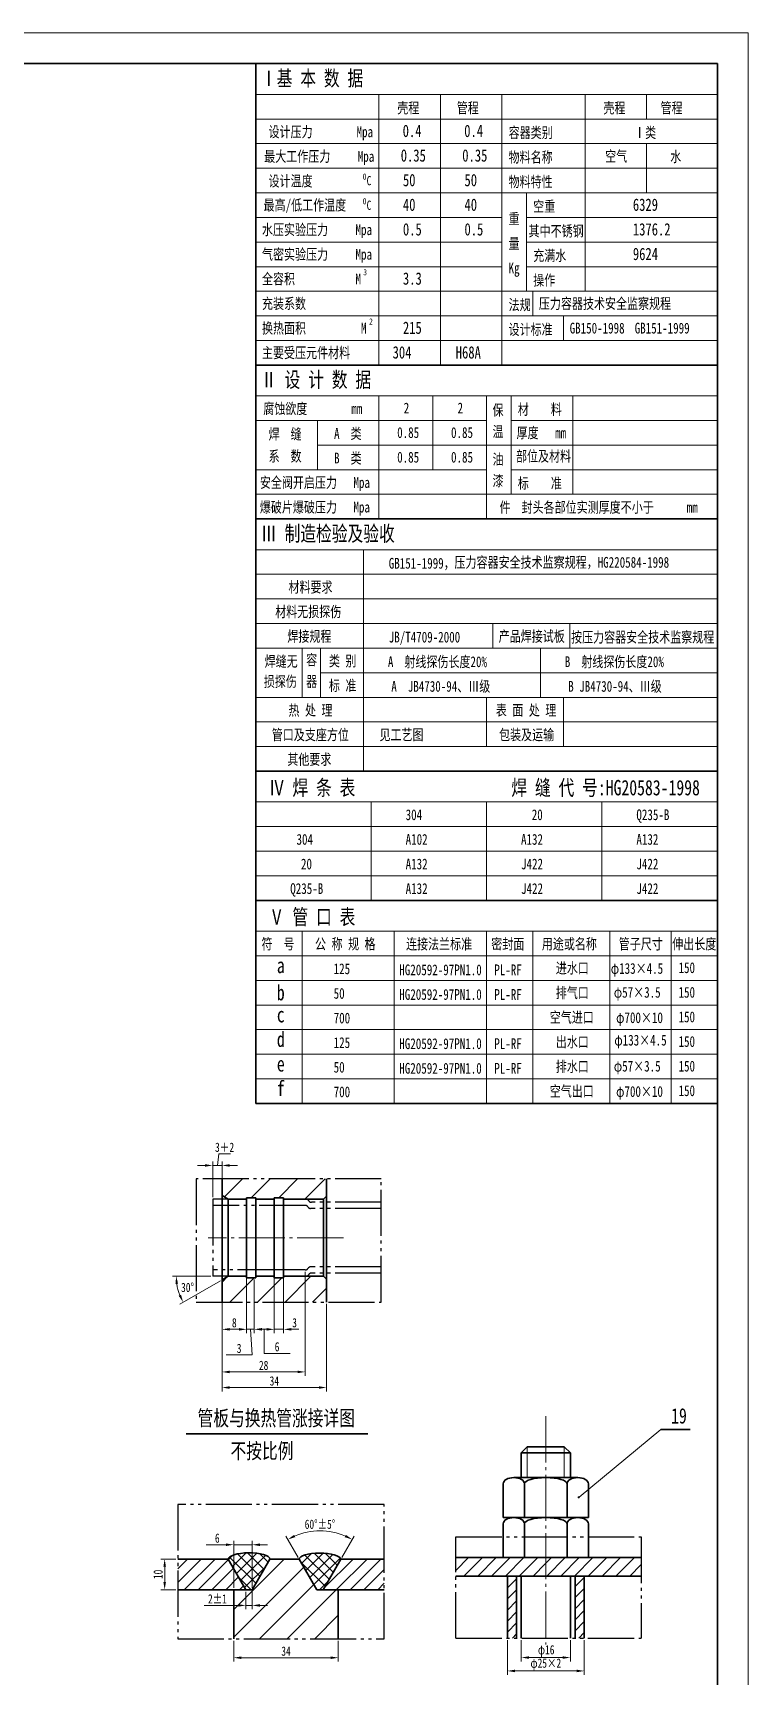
# Model space of a CAD drawing. Header units: millimetres. Extents: x 0 to 5940, y 0 to 8410.
# Drawn here: x 3615 to 5940, y 3068 to 8410 of the extents above; entities that cross this region are included whole.
import ezdxf

# ---------------------------------------------------------------- set-up
doc = ezdxf.new("R2010")
doc.units = ezdxf.units.MM
doc.header["$LTSCALE"] = 100
doc.linetypes.add('MYCENTER', pattern=[3.4, 1.5, -0.15, 0.1, -0.15, 1.5])
doc.linetypes.add('MYJX', pattern=[3.65, 1.5, -0.15, 0.1, -0.15, 0.1, -0.15, 1.5])
for name, color, linetype, lineweight in [('1', 7, 'Continuous', 35), ('2', 2, 'Continuous', 5), ('3', 3, 'MYCENTER', 5), ('6', 4, 'Continuous', 5)]:
    doc.layers.add(name, color=color, linetype=linetype, lineweight=lineweight)
doc.layers.add('5', color=6, linetype='MYJX')
doc.styles.add('HZTXT', font='SIMFANG.TTF', dxfattribs={"width": 0.75, "height": 30})
pattern_1 = [(45, (0, 352.998), (-22.45064, 22.45064), [])]
pattern_2 = [(45, (0, 388.3), (-44.9013, 44.9013), [])]

# ---------------------------------------------------------------- blocks, each defined once
blk = doc.blocks.new('BORDER')
for p, q in [((1, 1), (0, 1)), ((1, 0), (1, 1))]:
    blk.add_line(p, q)

msp = doc.modelspace()

# ---------------------------------------------------------------- hatches: boundary and pattern name
at = {"layer": '2'}
h = msp.add_hatch(dxfattribs=at)
h.set_pattern_fill('ANSI31', color=256, scale=10, style=0)
h.set_pattern_definition([(45, (0, 454.163), (-22.45064, 22.45064), [])])
h.paths.add_polyline_path([(4086.077, 3449.183), (4086.077, 3349.183), (4307.663, 3349.183), (4249.928, 3449.183)])
h.paths.add_polyline_path([(4616.55, 3449.183), (4558.815, 3349.183), (4757.271, 3349.183), (4757.271, 3449.183)])
at = {"layer": '6'}
h = msp.add_hatch(dxfattribs=at)
h.set_pattern_fill('ANSI31', color=256, scale=20, style=0)
h.set_pattern_definition(pattern_2)
h.paths.add_polyline_path([(4230.019, 4684.604), (4230.019, 4630.606), (4250.771, 4618.624), (4310.019, 4618.624), (4310.019, 4623.624), (4340.019, 4623.624), (4340.019, 4618.624), (4400.019, 4618.624), (4400.019, 4623.624), (4430.019, 4623.624), (4430.019, 4618.624), (4560.019, 4618.624), (4570.019, 4628.624), (4570.019, 4684.604)])
h = msp.add_hatch(dxfattribs=at)
h.set_pattern_fill('ANSI31', color=256, scale=20, style=0)
h.set_pattern_definition(pattern_2)
h.paths.add_polyline_path([(4570.019, 4358.624), (4560.019, 4368.624), (4430.019, 4368.624), (4430.019, 4363.624), (4400.019, 4363.624), (4400.019, 4368.624), (4340.019, 4368.624), (4340.019, 4363.624), (4310.019, 4363.624), (4310.019, 4368.624), (4250.019, 4368.624), (4250.019, 4368.19), (4230.019, 4356.643), (4230.019, 4284.342), (4570.019, 4284.342)])
h = msp.add_hatch(dxfattribs=at)
h.set_pattern_fill('ANSI37', color=256, scale=8, style=0)
h.set_pattern_definition([(45, (0, 454.163), (-17.96051, 17.96051), []), (135, (0, 454.163), (-17.96051, -17.96051), [])])
edge = h.paths.add_edge_path()
edge.add_ellipse((4318.102, 3448.423), major_axis=(-67.735, 0), ratio=0.30896489, start_angle=182.081114, end_angle=360)
edge.add_line((4250.367, 3448.423), (4307.663, 3349.183))
edge.add_line((4307.663, 3349.183), (4328.057, 3349.183))
edge.add_line((4328.057, 3349.183), (4385.792, 3449.183))
edge = h.paths.add_edge_path()
edge.add_ellipse((4548.436, 3447.689), major_axis=(-67.735, 0), ratio=0.30896489, start_angle=182.081114, end_angle=357.918886)
edge.add_line((4480.746, 3448.449), (4538.057, 3349.183))
edge.add_line((4538.057, 3349.183), (4558.815, 3349.183))
edge.add_line((4558.815, 3349.183), (4616.127, 3448.449))
h = msp.add_hatch(dxfattribs=at)
h.set_pattern_fill('ANSI31', color=256, scale=20, style=0)
h.set_pattern_definition([(45, (0, 454.16), (-44.9013, 44.9013), [])])
h.paths.add_polyline_path([(4608.057, 3189.528), (4608.057, 3349.183), (4538.057, 3349.183), (4480.322, 3449.183), (4385.792, 3449.183), (4328.057, 3349.183), (4268.057, 3349.183), (4268.057, 3189.528)])
h = msp.add_hatch(dxfattribs=at)
h.set_pattern_fill('ANSI31', color=256, scale=10, style=0)
h.set_pattern_definition(pattern_1)
h.paths.add_polyline_path([(5282.366, 3393.798), (5282.366, 3453.798), (4989.533, 3453.798), (4989.533, 3393.798)])
h = msp.add_hatch(dxfattribs=at)
h.set_pattern_fill('ANSI31', color=256, scale=10, style=0)
h.set_pattern_definition(pattern_1)
h.paths.add_polyline_path([(5592.447, 3393.798), (5592.447, 3453.798), (5282.366, 3453.798), (5282.366, 3393.798)])
h = msp.add_hatch(dxfattribs=at)
h.set_pattern_fill('ANSI31', color=256, scale=8, style=0)
h.set_pattern_definition([(45, (0, 352.998), (-17.96051, 17.96051), [])])
h.paths.add_polyline_path([(5187.366, 3393.798), (5157.366, 3393.798), (5157.366, 3191.876), (5187.366, 3191.876)])
h.paths.add_polyline_path([(5377.366, 3191.876), (5407.366, 3191.876), (5407.366, 3393.798), (5377.366, 3393.798)])

# ---------------------------------------------------------------- linework, layer by layer
at = {"layer": '1'}
for p, q in [((5839.999, 8310), (249.999, 8309.998)), ((4339.999, 8310), (4339.999, 4930)), ((5839.999, 8310), (4339.999, 8310)), ((5840, 100), (5839.999, 8310)), ((5839.999, 8310), (5839.999, 4930)), ((4339.999, 8230), (4339.999, 4930)), ((5839.999, 7330), (4339.999, 7330)), ((5839.999, 6830), (4339.999, 6830)), ((5839.999, 6010), (4339.999, 6010)), ((5839.999, 5590), (4339.999, 5590)), ((5839.999, 4930), (4339.999, 4930)), ((4230.019, 4684.604), (4230.019, 4284.342)), ((4570.019, 4684.604), (4570.019, 4358.624)), ((4250.019, 4619.059), (4230.019, 4630.606)), ((4250.019, 4619.059), (4230.019, 4630.606)), ((4250.019, 4619.059), (4250.019, 4368.19)), ((4310.019, 4618.624), (4250.019, 4618.624)), ((4310.019, 4618.624), (4250.019, 4618.624)), ((4310.019, 4493.624), (4310.019, 4623.624)), ((4340.019, 4623.624), (4310.019, 4623.624)), ((4340.019, 4493.624), (4340.019, 4623.624)), ((4400.019, 4618.624), (4340.019, 4618.624)), ((4400.019, 4618.624), (4340.019, 4618.624)), ((4430.019, 4623.624), (4400.019, 4623.624)), ((4400.019, 4493.624), (4400.019, 4623.624)), ((4430.019, 4493.624), (4430.019, 4623.624)), ((4560.019, 4618.624), (4430.019, 4618.624)), ((4560.019, 4618.624), (4570.019, 4628.624)), ((4560.019, 4618.624), (4570.019, 4628.624)), ((4560.019, 4618.624), (4560.019, 4368.624)), ((4310.019, 4493.624), (4310.019, 4363.624)), ((4340.019, 4493.624), (4340.019, 4363.624)), ((4400.019, 4493.624), (4400.019, 4363.624)), ((4430.019, 4493.624), (4430.019, 4363.624)), ((4250.019, 4368.19), (4230.019, 4356.643)), ((4310.019, 4368.624), (4250.019, 4368.624)), ((4340.019, 4363.624), (4310.019, 4363.624)), ((4400.019, 4368.624), (4340.019, 4368.624)), ((4430.019, 4363.624), (4400.019, 4363.624)), ((4560.019, 4368.624), (4430.019, 4368.624)), ((4560.019, 4368.624), (4570.019, 4358.624)), ((4570.019, 4358.624), (4570.019, 4284.342)), ((4704.353, 3856.273), (4113.962, 3856.273)), ((5656.204, 3870.303), (5751.204, 3870.303)), ((5222.366, 3813.798), (5202.366, 3793.798)), ((5202.366, 3793.798), (5202.366, 3713.798)), ((5362.366, 3793.798), (5362.366, 3713.798)), ((4086.077, 3449.183), (4250.412, 3449.183)), ((4250.367, 3448.423), (4307.663, 3349.183)), ((4328.057, 3349.183), (4385.792, 3449.183)), ((4385.792, 3449.183), (4480.874, 3449.183)), ((4480.874, 3449.183), (4385.792, 3449.183)), ((4385.792, 3449.183), (4480.322, 3449.183)), ((4480.874, 3449.183), (4385.792, 3449.183)), ((4538.057, 3349.183), (4480.746, 3448.449)), ((4558.815, 3349.183), (4616.127, 3448.449)), ((4615.998, 3449.183), (4757.271, 3449.183)), ((5592.447, 3393.798), (4989.533, 3393.798)), ((5157.366, 3393.798), (5157.366, 3191.876)), ((5187.366, 3393.798), (5187.366, 3191.876)), ((5202.366, 3393.798), (5202.366, 3191.876)), ((5362.366, 3393.798), (5362.366, 3191.876)), ((5377.366, 3393.798), (5377.366, 3191.876)), ((5407.366, 3393.798), (5407.366, 3191.876)), ((4086.077, 3349.183), (4328.057, 3349.183)), ((4268.057, 3349.183), (4318.057, 3349.183)), ((4268.057, 3349.183), (4268.057, 3189.528)), ((4538.057, 3349.183), (4588.057, 3349.183)), ((4538.057, 3349.183), (4757.271, 3349.183)), ((4608.057, 3349.183), (4608.057, 3189.528))]:
    msp.add_line(p, q, dxfattribs=at)
at = {"layer": '1', "ltscale": 0.5}
for p, q in [((5202.366, 3793.798), (5362.366, 3793.798)), ((5222.366, 3813.798), (5342.366, 3813.798)), ((5362.366, 3793.798), (5342.366, 3813.798)), ((5143.866, 3693.798), (5143.866, 3583.798)), ((5178.491, 3713.798), (5386.241, 3713.798)), ((5213.116, 3693.798), (5213.116, 3583.798)), ((5351.616, 3693.798), (5351.616, 3583.798)), ((5420.866, 3693.798), (5420.866, 3583.798)), ((5143.866, 3583.798), (5420.866, 3583.798)), ((5143.866, 3583.798), (5420.866, 3583.798)), ((5178.491, 3583.798), (5386.241, 3583.798)), ((5143.866, 3563.798), (5143.866, 3453.798)), ((5213.116, 3563.798), (5213.116, 3453.798)), ((5351.616, 3563.798), (5351.616, 3453.798)), ((5420.866, 3563.798), (5420.866, 3453.798)), ((4989.533, 3453.798), (5592.447, 3453.798)), ((5143.866, 3453.798), (5420.866, 3453.798))]:
    msp.add_line(p, q, dxfattribs=at)
at = {"layer": '1', "const_width": 3.5}
msp.add_lwpolyline([(5387.444, 3649.826, 1), (5390.944, 3649.826, 1)], format="xyb", close=True, dxfattribs=at)
at = {"layer": '1', "ltscale": 0.5, "extrusion": (0, 0, -1)}
for centre, major_axis, ratio in [((5178.491, 3693.798), (-34.625, 0), 0.57761733), ((5282.366, 3693.798), (-69.25, 0), 0.28880866), ((5386.241, 3693.798), (-34.625, 0), 0.57761733), ((5178.491, 3563.798), (-34.625, 0), 0.57761733), ((5282.366, 3563.798), (-69.25, 0), 0.28880866), ((5386.241, 3563.798), (-34.625, 0), 0.57761733)]:
    msp.add_ellipse(centre, major_axis=major_axis, ratio=ratio, start_param=0, end_param=3.14159265, dxfattribs=at)
at = {"layer": '1'}
for centre in [(4318.102, 3448.423), (4548.436, 3447.689)]:
    msp.add_ellipse(centre, major_axis=(-67.735, 0), ratio=0.30896489, start_param=3.17791495, end_param=6.28318531, dxfattribs=at)
at = {"layer": '2'}
for p, q in [((5839.999, 8210), (4339.999, 8210)), ((4739.999, 8210), (4739.999, 7330)), ((4939.999, 8210), (4939.999, 7330)), ((5139.999, 8210), (5139.999, 7330)), ((5409.999, 8210), (5409.999, 7570)), ((5609.999, 8210), (5609.999, 8130)), ((5839.999, 8130), (4339.999, 8130)), ((5839.999, 8050), (4339.999, 8050)), ((5609.999, 8050), (5609.999, 7890)), ((5839.999, 7970), (4339.999, 7970)), ((5839.999, 7890), (4339.999, 7890)), ((5219.999, 7890), (5219.999, 7570)), ((5139.999, 7810), (4339.999, 7810)), ((5839.999, 7810), (5219.999, 7810)), ((5139.999, 7730), (4339.999, 7730)), ((5839.999, 7730), (5219.999, 7730)), ((5139.999, 7650), (4339.999, 7650)), ((5839.999, 7650), (5219.999, 7650)), ((5839.999, 7570), (4339.999, 7570)), ((5239.999, 7570), (5239.999, 7490)), ((5839.999, 7490), (4339.999, 7490)), ((5339.999, 7490), (5339.999, 7410)), ((5839.999, 7410), (4339.999, 7410)), ((5839.999, 7230), (4339.999, 7230)), ((4739.999, 7230), (4739.999, 6830)), ((4914.999, 7230), (4914.999, 6990)), ((5089.999, 7230), (5089.999, 6830)), ((5169.999, 7230), (5169.999, 6910)), ((5369.999, 7230), (5369.999, 6910)), ((5089.999, 7150), (4339.999, 7150)), ((4539.999, 7150), (4539.999, 6990)), ((5839.999, 7150), (5169.999, 7150)), ((5839.999, 7070), (4539.999, 7070)), ((5089.999, 6990), (4339.999, 6990)), ((5839.999, 6990), (5169.999, 6990)), ((5839.999, 6910), (4339.999, 6910)), ((5839.999, 6730), (4339.999, 6730)), ((4689.999, 6730), (4689.999, 6010)), ((5839.999, 6650), (4339.999, 6650)), ((5839.999, 6570), (4339.999, 6570)), ((5839.999, 6490), (4339.999, 6490)), ((5109.999, 6490), (5109.999, 6410)), ((5359.999, 6490), (5359.999, 6410)), ((5839.999, 6410), (4339.999, 6410)), ((4489.999, 6410), (4489.999, 6250)), ((4549.999, 6410), (4549.999, 6250)), ((5264.999, 6410), (5264.999, 6250)), ((5839.999, 6330), (4549.999, 6330)), ((5839.999, 6250), (4339.999, 6250)), ((5089.999, 6250), (5089.999, 6090)), ((5339.999, 6250), (5339.999, 6090)), ((5839.999, 6170), (4339.999, 6170)), ((5839.999, 6090), (4339.999, 6090)), ((5839.999, 5910), (4339.999, 5910)), ((4714.999, 5910), (4714.999, 5590)), ((5089.999, 5910), (5089.999, 5590)), ((5464.999, 5910), (5464.999, 5590)), ((5839.999, 5830), (4339.999, 5830)), ((5839.999, 5750), (4339.999, 5750)), ((5839.999, 5670), (4339.999, 5670)), ((5839.999, 5490), (4339.999, 5490)), ((4489.999, 5490), (4489.999, 4930)), ((4789.999, 5490), (4789.999, 4930)), ((5089.999, 5490), (5089.999, 4930)), ((5239.999, 5490), (5239.999, 4930)), ((5489.999, 5490), (5489.999, 4930)), ((5689.999, 5490), (5689.999, 4930)), ((5839.999, 5410), (4339.999, 5410)), ((5839.999, 5330), (4339.999, 5330)), ((5839.999, 5250), (4339.999, 5250)), ((5839.999, 5170), (4339.999, 5170)), ((5839.999, 5090), (4339.999, 5090)), ((5839.999, 5010), (4339.999, 5010))]:
    msp.add_line(p, q, dxfattribs=at)
at = {"layer": '3'}
for p, q in [((4624.493, 4493.624), (4185.082, 4493.624)), ((5282.366, 3913.223), (5282.366, 3171.096))]:
    msp.add_line(p, q, dxfattribs=at)
at = {"layer": '5'}
for p, q in [((4747.557, 4684.604), (4146.141, 4684.604)), ((4146.141, 4684.604), (4146.141, 4284.342)), ((4747.557, 4284.342), (4747.557, 4684.604)), ((4250.019, 4618.624), (4200.019, 4618.624)), ((4200.019, 4618.624), (4200.019, 4368.624)), ((4500.647, 4598.624), (4200.019, 4598.624)), ((4747.557, 4608.624), (4520.647, 4608.624)), ((4747.557, 4588.624), (4517.967, 4588.624)), ((4430.019, 4388.624), (4200.019, 4388.624)), ((4500.647, 4388.624), (4430.019, 4388.624)), ((4747.557, 4398.624), (4517.967, 4398.624)), ((4250.771, 4368.624), (4200.019, 4368.624)), ((4747.557, 4378.624), (4520.647, 4378.624)), ((4146.141, 4284.342), (4747.557, 4284.342)), ((4757.271, 3626.398), (4086.077, 3626.398)), ((4086.077, 3626.398), (4086.077, 3189.528)), ((4757.271, 3189.528), (4757.271, 3626.398)), ((4989.533, 3191.876), (4989.533, 3520.85)), ((4989.533, 3520.85), (5592.447, 3520.85)), ((5592.447, 3520.85), (5592.447, 3191.876)), ((4086.077, 3189.528), (4757.271, 3189.528)), ((4989.533, 3191.876), (5592.447, 3191.876))]:
    msp.add_line(p, q, dxfattribs=at)
for centre, start, end in [((4500.647, 4588.624), 30, 90), ((4503.326, 4608.624), 30, 90), ((4520.647, 4618.624), 210, 270), ((4517.967, 4598.624), 210, 270), ((4500.647, 4398.624), 270, 330), ((4517.967, 4388.624), 90, 150), ((4503.326, 4378.624), 270, 330), ((4520.647, 4368.624), 90, 150)]:
    msp.add_arc(centre, 10, start, end, dxfattribs=at)
at = {"layer": '6'}
for p, q in [((4215.019, 4728.469), (4219.313, 4766.2)), ((4219.313, 4766.2), (4257.475, 4766.2)), ((4175.019, 4728.469), (4150.019, 4728.469)), ((4200.019, 4624.874), (4200.019, 4740.969)), ((4200.019, 4728.469), (4230.019, 4728.469)), ((4200.019, 4728.469), (4230.019, 4728.469)), ((4230.019, 4624.874), (4230.019, 4740.969)), ((4255.019, 4728.469), (4280.019, 4728.469)), ((4230.019, 4382.374), (4230.019, 4044.792)), ((4500.647, 4382.374), (4500.647, 4044.792)), ((4193.769, 4368.624), (4068.626, 4368.624)), ((4224.607, 4353.518), (4093.029, 4277.551)), ((4230.019, 4362.374), (4230.019, 4183.244)), ((4310.019, 4362.374), (4310.019, 4183.244)), ((4310.019, 4362.374), (4310.019, 4183.244)), ((4334.536, 4357.374), (4334.536, 4183.244)), ((4334.536, 4357.374), (4334.536, 4183.244)), ((4400.019, 4362.374), (4400.019, 4183.244)), ((4400.019, 4362.374), (4400.019, 4183.244)), ((4430.019, 4362.374), (4430.019, 4183.244)), ((4230.019, 4278.092), (4230.019, 3994.05)), ((4570.019, 4278.092), (4570.019, 3994.05)), ((4255.019, 4195.744), (4285.019, 4195.744)), ((4285.019, 4195.744), (4260.019, 4195.744)), ((4310.019, 4195.744), (4334.536, 4195.744)), ((4310.019, 4195.744), (4334.536, 4195.744)), ((4322.278, 4195.744), (4328.228, 4112.474)), ((4375.019, 4195.744), (4350.019, 4195.744)), ((4359.536, 4195.744), (4384.536, 4195.744)), ((4359.536, 4195.744), (4375.019, 4195.744)), ((4367.278, 4195.744), (4366.524, 4117.679)), ((4400.019, 4195.744), (4430.019, 4195.744)), ((4455.019, 4195.744), (4480.019, 4195.744)), ((4366.524, 4117.679), (4451.267, 4117.679)), ((4328.228, 4112.474), (4243.12, 4112.474)), ((4255.019, 4057.292), (4475.647, 4057.292)), ((4255.019, 4006.55), (4545.019, 4006.55)), ((5656.204, 3870.303), (5390.944, 3649.826)), ((5222.366, 3813.798), (5222.366, 3713.798)), ((5342.366, 3813.798), (5342.366, 3713.798)), ((4243.057, 3495.556), (4178.922, 3495.556)), ((4268.057, 3355.433), (4268.057, 3508.056)), ((4328.057, 3495.556), (4268.057, 3495.556)), ((4328.057, 3355.433), (4328.057, 3508.056)), ((4353.057, 3495.556), (4378.057, 3495.556)), ((4477.621, 3453.862), (4437.421, 3523.489)), ((4619.252, 3453.862), (4659.451, 3523.489)), ((4079.827, 3449.183), (4031.144, 3449.183)), ((4043.644, 3374.183), (4043.644, 3424.183)), ((4079.827, 3349.183), (4031.144, 3349.183)), ((4307.663, 3342.933), (4307.663, 3285.852)), ((4328.057, 3342.933), (4328.057, 3285.852)), ((4282.663, 3298.352), (4172.555, 3298.352)), ((4328.057, 3298.352), (4307.663, 3298.352)), ((4353.057, 3298.352), (4378.057, 3298.352)), ((4268.057, 3183.278), (4268.057, 3115.739)), ((4608.057, 3183.278), (4608.057, 3115.739)), ((5157.366, 3185.626), (5157.366, 3072.793)), ((5202.366, 3185.626), (5202.366, 3116.332)), ((5362.366, 3185.626), (5362.366, 3116.332)), ((5407.366, 3185.626), (5407.366, 3072.793)), ((4583.057, 3128.239), (4293.057, 3128.239)), ((5337.366, 3128.832), (5227.366, 3128.832)), ((5382.366, 3085.293), (5182.366, 3085.293))]:
    msp.add_line(p, q, dxfattribs=at)
for centre, radius, start, end in [((4250.771, 4368.624), 169.646, 188.451101, 201.548899), ((4548.436, 3331.206), 209.529, 66.840307, 113.159693)]:
    msp.add_arc(centre, radius, start, end, dxfattribs=at)
for points in [[(4175.019, 4732.635), (4175.019, 4724.302), (4200.019, 4728.469)], [(4255.019, 4732.635), (4255.019, 4724.302), (4230.019, 4728.469)], [(4078.812, 4343.385), (4087.123, 4343.999), (4081.126, 4368.624)], [(4096.735, 4308.126), (4089.231, 4304.502), (4103.854, 4283.801)], [(4255.019, 4199.911), (4255.019, 4191.577), (4230.019, 4195.744)], [(4285.019, 4199.911), (4285.019, 4191.577), (4310.019, 4195.744)], [(4285.019, 4199.911), (4285.019, 4191.577), (4310.019, 4195.744)], [(4359.536, 4199.911), (4359.536, 4191.577), (4334.536, 4195.744)], [(4359.536, 4199.911), (4359.536, 4191.577), (4334.536, 4195.744)], [(4375.019, 4199.911), (4375.019, 4191.577), (4400.019, 4195.744)], [(4375.019, 4199.911), (4375.019, 4191.577), (4400.019, 4195.744)], [(4455.019, 4199.911), (4455.019, 4191.577), (4430.019, 4195.744)], [(4255.019, 4061.459), (4255.019, 4053.126), (4230.019, 4057.292)], [(4475.647, 4061.459), (4475.647, 4053.126), (4500.647, 4057.292)], [(4255.019, 4010.716), (4255.019, 4002.383), (4230.019, 4006.55)], [(4545.019, 4010.716), (4545.019, 4002.383), (4570.019, 4006.55)], [(4467.894, 3520.123), (4464.165, 3527.576), (4443.671, 3512.664)], [(4632.707, 3527.576), (4628.979, 3520.123), (4653.201, 3512.664)], [(4243.057, 3499.723), (4243.057, 3491.39), (4268.057, 3495.556)], [(4353.057, 3499.723), (4353.057, 3491.39), (4328.057, 3495.556)], [(4039.478, 3424.183), (4047.811, 3424.183), (4043.644, 3449.183)], [(4039.478, 3374.183), (4047.811, 3374.183), (4043.644, 3349.183)], [(4282.663, 3302.519), (4282.663, 3294.186), (4307.663, 3298.352)], [(4353.057, 3302.519), (4353.057, 3294.186), (4328.057, 3298.352)], [(4293.057, 3132.405), (4293.057, 3124.072), (4268.057, 3128.239)], [(4583.057, 3132.405), (4583.057, 3124.072), (4608.057, 3128.239)], [(5227.366, 3132.998), (5227.366, 3124.665), (5202.366, 3128.832)], [(5337.366, 3132.998), (5337.366, 3124.665), (5362.366, 3128.832)], [(5182.366, 3089.46), (5182.366, 3081.127), (5157.366, 3085.293)], [(5382.366, 3089.46), (5382.366, 3081.127), (5407.366, 3085.293)]]:
    msp.add_solid(points, dxfattribs=at)

# ---------------------------------------------------------------- block references
at = {"layer": '2', "xscale": 5940, "yscale": 8410, "zscale": 5940}
msp.add_blockref('BORDER', (0, 0), dxfattribs=at)

# ---------------------------------------------------------------- texts
at = {"layer": '2', "style": 'HZTXT', "width": 0.75}
for s, height, p in [('Ⅰ基 本 数 据', 50, (4356.711, 8237.663)), ('壳程', 35, (4799.544, 8148.536)), ('管程', 35, (4993.029, 8148.536)), ('壳程', 35, (5469.544, 8148.536)), ('管程', 35, (5655.295, 8148.536)), ('设计压力        Mpa', 35, (4381.303, 8070.959)), ('0.4', 40, (4817.269, 8071.44)), ('0.4', 40, (5017.269, 8071.44)), ('容器类别', 35, (5161.452, 8068.536)), ('Ⅰ类', 35, (5569.557, 8068.536)), ('最大工作压力     Mpa', 35, (4367.163, 7990.959)), ('0.35', 40, (4810.892, 7991.44)), ('0.35', 40, (5010.892, 7991.44)), ('物料名称', 35, (5161.452, 7988.536)), ('空气', 35, (5475.597, 7991.785)), ('水', 35, (5686.981, 7990.16)), ('设计温度       ', 35, (4381.303, 7910.959)), ('0', 20, (4687.345, 7932.745)), ('C', 30, (4699.984, 7914.709)), ('50', 40, (4818.066, 7911.44)), ('50', 40, (5018.066, 7911.44)), ('物料特性', 35, (5161.452, 7908.536)), ('最高/低工作温度       ', 35, (4365.053, 7832.763)), ('0', 20, (4687.345, 7852.745)), ('C', 30, (4699.984, 7834.709)), ('40', 40, (4818.066, 7831.44)), ('40', 40, (5018.066, 7831.44)), ('空重', 35, (5241.452, 7828.536)), ('6329', 40, (5565.406, 7831.44)), ('重', 35, (5161.452, 7788.386)), ('水压实验压力     Mpa', 35, (4359.941, 7752.763)), ('0.5', 40, (4818.066, 7751.44)), ('0.5', 40, (5018.066, 7751.44)), ('量', 35, (5161.452, 7708.386)), ('其中不锈钢', 35, (5226.379, 7748.536)), ('1376.2', 40, (5565.406, 7751.44)), ('气密实验压力     Mpa', 35, (4359.941, 7672.763)), ('充满水', 35, (5241.452, 7668.536)), ('9624', 40, (5565.406, 7671.44)), ('Kg', 35, (5161.452, 7628.386)), ('全容积           M', 35, (4359.941, 7592.763)), ('3.3', 40, (4818.066, 7591.44)), ('操作', 35, (5241.452, 7588.536)), ('充装系数          ', 35, (4359.941, 7512.763)), ('法规', 35, (5161.452, 7508.536)), ('压力容器技术安全监察规程', 35, (5259.941, 7512.763)), ('换热面积          M', 35, (4359.941, 7432.763)), ('215', 40, (4818.066, 7431.44)), ('设计标准', 35, (5161.452, 7428.536)), ('GB150-1998', 35, (5359.941, 7432.763)), ('GB151-1999', 35, (5571.343, 7432.763)), ('主要受压元件材料', 35, (4359.941, 7352.763)), ('304 ', 40, (4784.552, 7351.44)), ('H68A', 40, (4989.708, 7351.44)), ('Ⅱ 设 计 数 据', 50, (4356.711, 7257.663)), ('腐蚀欲度        mm', 35, (4364.112, 7170.959)), ('2', 35, (4820.561, 7173.217)), ('2', 35, (4995.561, 7173.217)), ('保', 35, (5109.342, 7166.333)), ('材    料', 35, (5191.452, 7168.536)), ('焊  缝', 35, (4381.379, 7088.494)), ('A  类', 35, (4594.25, 7090.309)), ('0.85', 35, (4799.385, 7093.217)), ('0.85', 35, (4974.385, 7093.217)), ('温', 35, (5109.342, 7096.382)), ('厚度   mm', 35, (5187.467, 7092.517)), ('系  数', 35, (4381.379, 7016.498)), ('部位及材料', 35, (5185.474, 7016.498)), ('B  类', 35, (4594.25, 7010.309)), ('0.85', 35, (4799.385, 7013.217)), ('0.85', 35, (4974.385, 7013.217)), ('油', 35, (5109.342, 7006.333)), ('安全阀开启压力   Mpa', 35, (4353.023, 6930.959)), ('漆', 35, (5109.342, 6936.382)), ('标    准', 35, (5191.452, 6928.536)), ('爆破片爆破压力   Mpa', 35, (4353.023, 6850.959)), ('件  封头各部位实测厚度不小于      mm', 35, (5132.118, 6850.362)), ('Ⅲ 制造检验及验收', 50, (4356.711, 6757.663)), ('GB151-1999，', 35, (4771.973, 6668.371)), ('压力容器安全技术监察规程，HG220584-1998', 35, (4985.634, 6671.445)), (' 材料要求', 35, (4428.156, 6590.959)), ('材料无损探伤', 35, (4402.923, 6510.959)), ('焊接规程', 35, (4442.369, 6430.959)), ('JB/T4709-2000', 35, (4771.973, 6428.371)), ('产品焊接试板', 35, (5129.201, 6430.959)), ('按压力容器安全技术监察规程', 35, (5364.549, 6428.371)), ('焊缝无', 35, (4368.555, 6349.566)), ('容', 35, (4503.364, 6354.295)), ('类 别', 35, (4577.455, 6351.071)), ('A  射线探伤长度20%', 35, (4769.2, 6348.371)), ('B  射线探伤长度20%', 35, (5344.2, 6348.371)), ('损探伤', 35, (4365.782, 6283.913)), ('器', 35, (4503.364, 6284.344)), ('标 准', 35, (4577.455, 6271.071)), ('A  JB4730-94、Ⅲ级', 35, (4780.289, 6268.371)), ('B JB4730-94、Ⅲ级', 35, (5355.289, 6268.371)), (' 热 处 理', 35, (4428.156, 6190.959)), (' 表 面 处 理', 35, (5102.085, 6190.959)), ('管口及支座方位', 35, (4391.834, 6110.959)), ('见工艺图', 35, (4741.834, 6110.959)), (' 包装及运输', 35, (5112.578, 6110.959)), ('其他要求', 35, (4442.369, 6030.959)), (' Ⅳ 焊 条 表', 50, (4356.711, 5931.508)), ('焊 缝 代 号:HG20583-1998', 50, (5170.498, 5931.508)), ('304', 35, (4826.844, 5850.959)), ('20', 35, (5236.686, 5850.959)), ('Q235-B', 35, (5576.844, 5850.959)), ('304', 35, (4472.125, 5770.959)), ('A102', 35, (4826.844, 5770.959)), ('A132', 35, (5201.844, 5770.959)), ('A132', 35, (5576.844, 5770.959)), ('20', 35, (4486.686, 5690.959)), ('A132', 35, (4826.844, 5690.959)), ('J422', 35, (5201.844, 5690.959)), ('J422', 35, (5576.844, 5690.959)), ('Q235-B', 35, (4451.844, 5610.959)), ('A132', 35, (4826.844, 5610.959)), ('J422', 35, (5201.844, 5610.959)), ('J422', 35, (5576.844, 5610.959)), (' Ⅴ 管 口 表', 50, (4356.711, 5511.508)), ('符  号', 35, (4358.402, 5430.959)), ('公 称 规 格', 35, (4532.351, 5430.959)), ('连接法兰标准', 35, (4828.153, 5430.959)), ('密封面', 35, (5105.246, 5430.959)), ('用途或名称', 35, (5269.473, 5430.959)), ('管子尺寸', 35, (5519.473, 5430.959)), ('伸出长度', 35, (5693.41, 5430.959)), ('a', 50, (4408.273, 5353.708)), ('125', 35, (4592.925, 5350.246)), ('HG20592-97PN1.0', 35, (4806.294, 5346.784)), ('PL-RF', 35, (5114.957, 5346.784)), ('进水口', 35, (5314.888, 5352.484)), ('φ133×4.5', 35, (5493.634, 5351.31)), ('150', 35, (5713.856, 5353.835)), ('b', 50, (4408.273, 5265.195)), ('50', 35, (4592.925, 5270.246)), ('HG20592-97PN1.0', 35, (4806.294, 5266.784)), ('PL-RF', 35, (5114.957, 5266.784)), ('排气口', 35, (5314.888, 5272.484)), ('φ57×3.5', 35, (5503.488, 5273.771)), ('150', 35, (5713.856, 5273.835)), ('c', 50, (4408.273, 5193.708)), ('700', 35, (4592.925, 5190.246)), ('空气进口', 35, (5295.179, 5192.484)), ('φ700×10', 35, (5510.879, 5191.31)), ('150', 35, (5713.856, 5193.835)), ('d', 50, (4408.273, 5113.708)), ('125', 35, (4592.925, 5110.246)), ('HG20592-97PN1.0', 35, (4806.294, 5106.784)), ('PL-RF', 35, (5114.957, 5106.784)), ('出水口', 35, (5314.888, 5112.484)), ('φ133×4.5', 35, (5505.169, 5118.31)), ('150', 35, (5713.856, 5113.835)), ('e', 50, (4408.273, 5033.708)), ('50', 35, (4592.925, 5030.246)), ('HG20592-97PN1.0', 35, (4806.294, 5026.784)), ('PL-RF', 35, (5114.957, 5026.784)), ('排水口', 35, (5314.888, 5032.484)), ('φ57×3.5', 35, (5503.488, 5033.771)), ('150', 35, (5713.856, 5033.835)), ('f', 50, (4408.273, 4953.708)), ('700', 35, (4592.925, 4950.246)), ('空气出口', 35, (5295.179, 4952.484)), ('φ700×10', 35, (5510.879, 4951.31)), ('150', 35, (5713.856, 4953.835)), ('管板与换热管涨接详图', 50, (4150.596, 3882.316)), ('19', 50, (5689.764, 3889.572)), ('不按比例', 50, (4257.588, 3775.666))]:
    msp.add_text(s, height=height, dxfattribs=at).set_placement(p)
for s, p in [('3', (4689.081, 7622.008)), ('2', (4708.039, 7462.008))]:
    msp.add_text(s, height=20, rotation=359.559768, dxfattribs=at).set_placement(p)
at = {"layer": '6', "char_height": 30, "attachment_point": 5, "style": 'HZTXT'}
for s, insert in [('3＋2', (4238.394, 4787.45)), ('8', (4270.019, 4216.994)), ('3', (4465.815, 4216.994)), ('3', (4285.674, 4133.724)), ('6', (4408.895, 4138.929)), ('28', (4365.333, 4078.542)), ('34', (4400.019, 4027.8)), ('60°%%p5%%d', (4548.436, 3561.985)), ('6', (4214.641, 3516.806)), ('2%%p1', (4215.109, 3319.602)), ('34', (4438.057, 3149.489)), ('φ16', (5283.69, 3150.082)), ('φ25×2', (5282.366, 3106.543))]:
    msp.add_mtext(s, dxfattribs=dict(at, insert=insert))
at = {"layer": '6', "insert": (4097.004, 4347.042), "char_height": 30, "width": 103.015, "attachment_point": 1, "style": 'HZTXT'}
msp.add_mtext('30%%d', dxfattribs=at)
at = {"layer": '6', "insert": (4022.394, 3399.183), "char_height": 30, "attachment_point": 5, "rotation": 90, "style": 'HZTXT'}
msp.add_mtext('10', dxfattribs=at)

doc.saveas('drawing.dxf')
